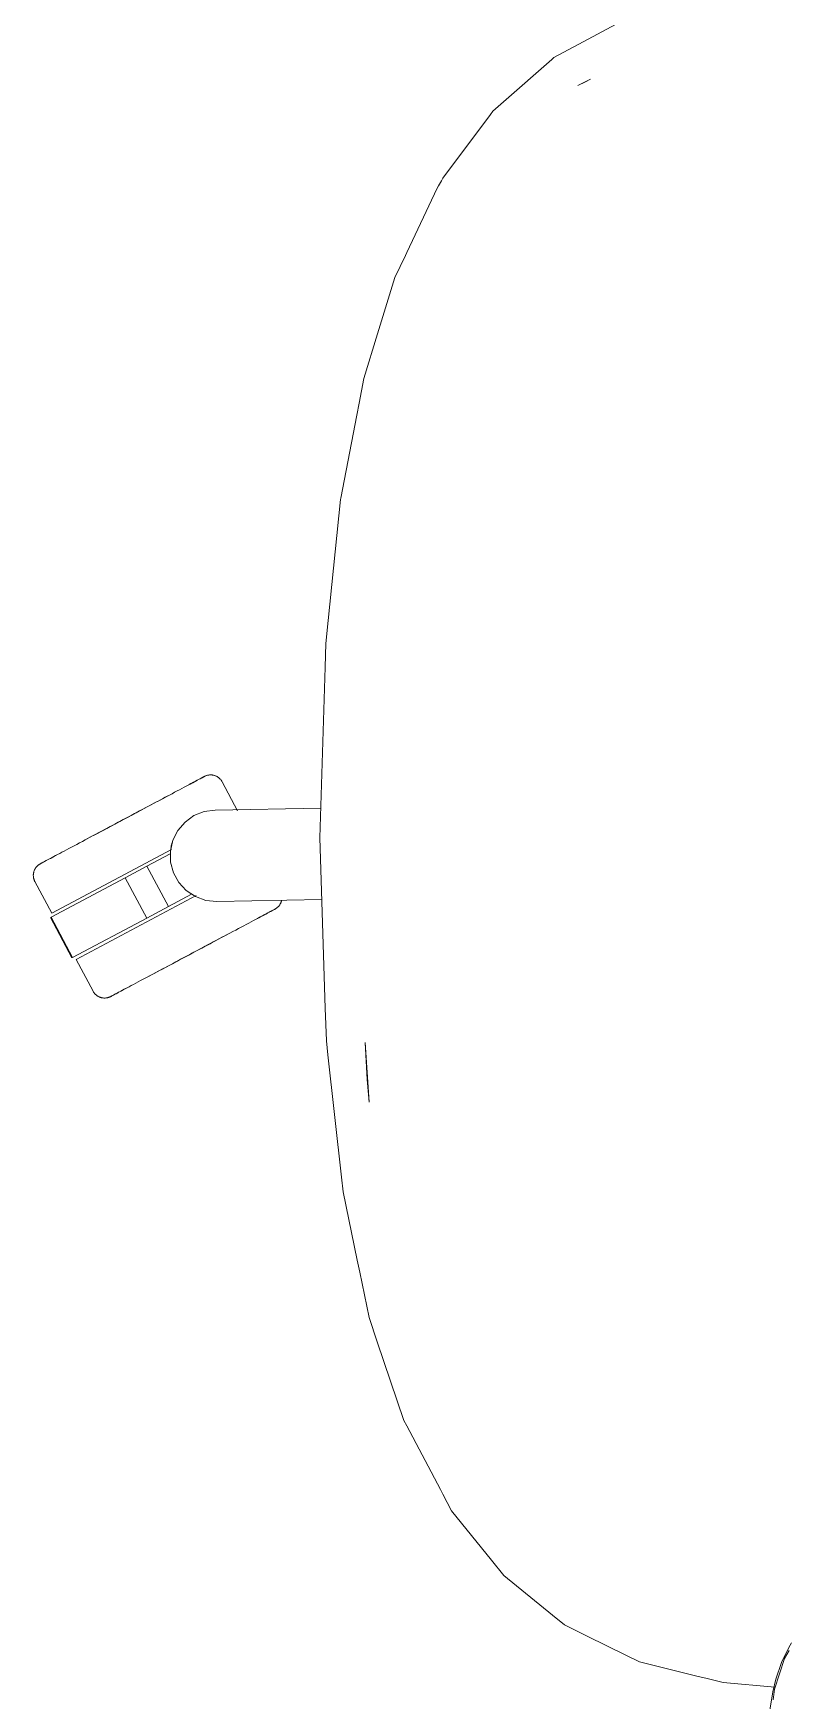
# Model space of a CAD drawing. Header units: millimetres. Extents: x 79795 to 317870, y -36033 to 97293.
# Drawn here: x 202034 to 202266, y 30466 to 30977 of the extents above; entities that cross this region are included whole.
import ezdxf

# ---------------------------------------------------------------- set-up
doc = ezdxf.new("R2010")
doc.units = ezdxf.units.MM
doc.header["$MEASUREMENT"] = 0
doc.layers.add('G-IMPT', color=8, linetype='CONTINUOUS', lineweight=9)
doc.layers.add('I-FURN', color=8, linetype='CONTINUOUS', lineweight=9)

msp = doc.modelspace()

# ---------------------------------------------------------------- linework, layer by layer
at = {"layer": 'G-IMPT'}
for p, q in [((202215.21, 30980.95), (202203.98, 30974.93)), ((202203.98, 30974.93), (202193.54, 30969.35)), ((202178.09, 30955.75), (202192.87, 30968.76)), ((202192.87, 30968.76), (202193.54, 30969.35)), ((202200.84, 30960.74), (202204.73, 30962.7)), ((202200.84, 30960.74), (202203.14, 30961.92)), ((202203.14, 30961.92), (202204.73, 30962.7)), ((202178.09, 30955.75), (202174.83, 30952.88)), ((202159.54, 30932.41), (202174.11, 30951.91)), ((202174.11, 30951.91), (202174.83, 30952.88)), ((202157.71, 30929.35), (202148.45, 30909.71)), ((202157.71, 30929.35), (202158.13, 30930.06)), ((202159.08, 30931.64), (202158.13, 30930.06)), ((202159.54, 30932.41), (202159.08, 30931.64)), ((202144.82, 30902.03), (202148.01, 30908.79)), ((202148.45, 30909.71), (202148.01, 30908.79)), ((202144.82, 30902.03), (202139.5, 30884.76)), ((202139.5, 30884.76), (202135.31, 30871.15)), ((202135.31, 30871.15), (202133.85, 30863.55)), ((202133.15, 30859.88), (202133.85, 30863.55)), ((202133.15, 30859.88), (202128.28, 30834.51)), ((202128.19, 30834.04), (202124.37, 30797.05)), ((202128.19, 30834.04), (202128.28, 30834.51)), ((202124.37, 30797.05), (202123.64, 30789.98)), ((202123.41, 30782.73), (202123.64, 30789.98)), ((202121.8, 30730.56), (202123.41, 30782.73)), ((202123.5, 30678.38), (202121.8, 30730.56)), ((202123.5, 30678.38), (202123.82, 30668.44)), ((202124.31, 30664.07), (202123.82, 30668.44)), ((202124.31, 30664.07), (202128.43, 30626.62)), ((202135.7, 30667.9), (202136.95, 30649.62)), ((202135.7, 30667.9), (202136.34, 30656.57)), ((202136.95, 30649.62), (202136.34, 30656.57)), ((202128.92, 30622.2), (202128.43, 30626.62)), ((202133.27, 30601.26), (202128.92, 30622.2)), ((202133.27, 30601.26), (202134.03, 30597.58)), ((202134.03, 30597.58), (202136.9, 30583.76)), ((202139.42, 30576.32), (202136.9, 30583.76)), ((202139.42, 30576.32), (202147.57, 30552.23)), ((202148.45, 30550.57), (202147.57, 30552.23)), ((202158.74, 30531.06), (202148.45, 30550.57)), ((202158.74, 30531.06), (202159.47, 30529.69)), ((202162.18, 30524.56), (202159.47, 30529.69)), ((202162.18, 30524.56), (202174.38, 30509.42)), ((202178.15, 30504.76), (202174.38, 30509.42)), ((202193.09, 30492.59), (202178.15, 30504.76)), ((202193.09, 30492.59), (202196.75, 30489.62)), ((202196.75, 30489.62), (202203.91, 30486.09)), ((202215.38, 30480.45), (202203.91, 30486.09)), ((202215.38, 30480.45), (202219.74, 30478.3)), ((202263.26, 30478.12), (202265.46, 30482.76)), ((202264.12, 30479.34), (202265.59, 30481.79)), ((202265.46, 30482.76), (202266.27, 30484.13)), ((202219.74, 30478.3), (202237.68, 30473.89)), ((202261.09, 30469.95), (202264.12, 30479.34)), ((202261.52, 30473.04), (202263.26, 30478.12)), ((202237.68, 30473.89), (202240.06, 30473.31)), ((202245.35, 30472.01), (202240.06, 30473.31)), ((202261.22, 30470.57), (202245.35, 30472.01)), ((202261.52, 30473.04), (202260.54, 30469.11)), ((202260.63, 30466.66), (202261.09, 30469.95)), ((202260.54, 30469.11), (202259.42, 30462.35))]:
    msp.add_line(p, q, dxfattribs=at)
at = {"layer": 'I-FURN'}
for p, q in [((202078.85, 30745.26), (202078.11, 30744.87)), ((202079.56, 30745.64), (202078.85, 30745.26)), ((202080.23, 30746), (202079.56, 30745.64)), ((202080.88, 30746.34), (202080.23, 30746)), ((202081.5, 30746.67), (202080.88, 30746.34)), ((202082.08, 30746.98), (202081.5, 30746.67)), ((202081.77, 30746.81), (202082.34, 30747.12)), ((202082.63, 30747.27), (202082.08, 30746.98)), ((202082.34, 30747.12), (202082.88, 30747.4)), ((202083.15, 30747.55), (202082.63, 30747.27)), ((202082.88, 30747.4), (202083.38, 30747.67)), ((202083.63, 30747.8), (202083.15, 30747.55)), ((202083.38, 30747.67), (202083.84, 30747.91)), ((202084.08, 30748.04), (202083.63, 30747.8)), ((202083.84, 30747.91), (202084.27, 30748.14)), ((202084.49, 30748.26), (202084.08, 30748.04)), ((202084.27, 30748.14), (202084.66, 30748.35)), ((202084.86, 30748.46), (202084.49, 30748.26)), ((202084.66, 30748.35), (202085.02, 30748.54)), ((202085.2, 30748.63), (202084.86, 30748.46)), ((202085.02, 30748.54), (202085.34, 30748.71)), ((202085.49, 30748.79), (202085.2, 30748.63)), ((202085.34, 30748.71), (202085.62, 30748.86)), ((202085.75, 30748.93), (202085.49, 30748.79)), ((202085.62, 30748.86), (202085.86, 30748.99)), ((202085.97, 30749.05), (202085.75, 30748.93)), ((202085.86, 30748.99), (202086.06, 30749.09)), ((202086.15, 30749.14), (202085.97, 30749.05)), ((202086.06, 30749.09), (202086.22, 30749.18)), ((202086.29, 30749.22), (202086.15, 30749.14)), ((202086.22, 30749.18), (202086.34, 30749.24)), ((202086.39, 30749.27), (202086.29, 30749.22)), ((202086.34, 30749.24), (202086.43, 30749.29)), ((202086.45, 30749.3), (202086.39, 30749.27)), ((202086.43, 30749.29), (202086.47, 30749.31)), ((202086.47, 30749.31), (202086.45, 30749.3)), ((202086.47, 30749.31), (202086.62, 30749.39)), ((202086.47, 30749.31), (202086.47, 30749.31)), ((202086.62, 30749.39), (202086.76, 30749.45)), ((202086.76, 30749.45), (202086.91, 30749.51)), ((202086.91, 30749.51), (202087.06, 30749.57)), ((202087.06, 30749.57), (202087.22, 30749.62)), ((202087.22, 30749.62), (202087.37, 30749.66)), ((202087.37, 30749.66), (202087.53, 30749.7)), ((202087.53, 30749.7), (202087.69, 30749.73)), ((202087.69, 30749.73), (202087.85, 30749.75)), ((202087.85, 30749.75), (202088.01, 30749.77)), ((202088.01, 30749.77), (202088.17, 30749.78)), ((202088.17, 30749.78), (202088.33, 30749.78)), ((202088.33, 30749.78), (202088.49, 30749.78)), ((202088.49, 30749.78), (202088.65, 30749.77)), ((202088.65, 30749.77), (202088.81, 30749.76)), ((202088.81, 30749.76), (202088.97, 30749.74)), ((202088.97, 30749.74), (202089.13, 30749.71)), ((202089.13, 30749.71), (202089.29, 30749.68)), ((202089.29, 30749.68), (202089.45, 30749.64)), ((202089.45, 30749.64), (202089.6, 30749.59)), ((202089.6, 30749.59), (202089.75, 30749.54)), ((202089.75, 30749.54), (202089.9, 30749.48)), ((202089.9, 30749.48), (202090.05, 30749.42)), ((202090.05, 30749.42), (202090.2, 30749.35)), ((202090.2, 30749.35), (202090.34, 30749.27)), ((202090.34, 30749.27), (202090.48, 30749.19)), ((202090.48, 30749.19), (202090.61, 30749.1)), ((202090.61, 30749.1), (202090.74, 30749.01)), ((202090.74, 30749.01), (202090.87, 30748.91)), ((202090.87, 30748.91), (202091, 30748.81)), ((202091, 30748.81), (202091.12, 30748.7)), ((202091.12, 30748.7), (202091.23, 30748.59)), ((202091.23, 30748.59), (202091.34, 30748.47)), ((202091.34, 30748.47), (202091.45, 30748.35)), ((202091.45, 30748.35), (202091.55, 30748.22)), ((202091.55, 30748.22), (202091.65, 30748.09)), ((202091.65, 30748.09), (202091.74, 30747.96)), ((202091.74, 30747.96), (202091.82, 30747.83)), ((202091.82, 30747.83), (202091.9, 30747.69)), ((202091.9, 30747.69), (202091.92, 30747.65)), ((202096.62, 30738.81), (202091.92, 30747.65)), ((202068.02, 30739.5), (202068.98, 30740.01)), ((202069.5, 30740.29), (202068.54, 30739.78)), ((202068.98, 30740.01), (202069.94, 30740.52)), ((202070.44, 30740.79), (202069.5, 30740.29)), ((202069.94, 30740.52), (202070.87, 30741.02)), ((202071.37, 30741.29), (202070.44, 30740.79)), ((202070.87, 30741.02), (202071.8, 30741.51)), ((202072.29, 30741.77), (202071.37, 30741.29)), ((202071.8, 30741.51), (202072.7, 30741.99)), ((202073.18, 30742.25), (202072.29, 30741.77)), ((202072.7, 30741.99), (202073.59, 30742.46)), ((202074.06, 30742.71), (202073.18, 30742.25)), ((202073.59, 30742.46), (202074.46, 30742.92)), ((202074.92, 30743.17), (202074.06, 30742.71)), ((202074.46, 30742.92), (202075.3, 30743.37)), ((202075.75, 30743.61), (202074.92, 30743.17)), ((202076.56, 30744.04), (202075.75, 30743.61)), ((202077.35, 30744.46), (202076.56, 30744.04)), ((202078.11, 30744.87), (202077.35, 30744.46)), ((202059.6, 30735.02), (202058.6, 30734.49)), ((202059.06, 30734.74), (202060.06, 30735.27)), ((202060.6, 30735.56), (202059.6, 30735.02)), ((202060.06, 30735.27), (202061.06, 30735.8)), ((202061.61, 30736.09), (202060.6, 30735.56)), ((202061.06, 30735.8), (202062.07, 30736.34)), ((202062.61, 30736.63), (202061.61, 30736.09)), ((202062.07, 30736.34), (202063.07, 30736.87)), ((202063.61, 30737.16), (202062.61, 30736.63)), ((202063.07, 30736.87), (202064.08, 30737.4)), ((202064.61, 30737.69), (202063.61, 30737.16)), ((202064.08, 30737.4), (202065.07, 30737.93)), ((202065.61, 30738.22), (202064.61, 30737.69)), ((202065.07, 30737.93), (202066.06, 30738.46)), ((202066.6, 30738.74), (202065.61, 30738.22)), ((202066.06, 30738.46), (202067.05, 30738.98)), ((202067.57, 30739.26), (202066.6, 30738.74)), ((202067.05, 30738.98), (202068.02, 30739.5)), ((202068.54, 30739.78), (202067.57, 30739.26)), ((202078.33, 30732.78), (202080.52, 30735.34)), ((202080.52, 30735.34), (202083.26, 30737.31)), ((202083.26, 30737.31), (202086.39, 30738.56)), ((202086.39, 30738.56), (202089.74, 30739.02)), ((202089.74, 30739.02), (202122.08, 30739.59)), ((202049.97, 30729.9), (202049.08, 30729.43)), ((202050.87, 30730.39), (202049.97, 30729.9)), ((202050.38, 30730.12), (202051.3, 30730.61)), ((202051.8, 30730.88), (202050.87, 30730.39)), ((202051.3, 30730.61), (202052.23, 30731.1)), ((202052.73, 30731.37), (202051.8, 30730.88)), ((202052.23, 30731.1), (202053.17, 30731.61)), ((202053.69, 30731.88), (202052.73, 30731.37)), ((202053.17, 30731.61), (202054.13, 30732.12)), ((202054.65, 30732.39), (202053.69, 30731.88)), ((202054.13, 30732.12), (202055.1, 30732.63)), ((202055.62, 30732.91), (202054.65, 30732.39)), ((202055.1, 30732.63), (202056.08, 30733.15)), ((202056.61, 30733.43), (202055.62, 30732.91)), ((202056.08, 30733.15), (202057.06, 30733.68)), ((202057.6, 30733.96), (202056.61, 30733.43)), ((202057.06, 30733.68), (202058.06, 30734.2)), ((202058.6, 30734.49), (202057.6, 30733.96)), ((202058.06, 30734.2), (202059.06, 30734.74)), ((202076.06, 30726.48), (202076.81, 30729.77)), ((202076.81, 30729.77), (202078.33, 30732.78)), ((202039.52, 30724.35), (202040.04, 30724.62)), ((202039.68, 30707.45), (202076.4, 30726.97)), ((202040.33, 30724.78), (202039.8, 30724.49)), ((202040.04, 30724.62), (202040.59, 30724.92)), ((202040.9, 30725.08), (202040.33, 30724.78)), ((202040.59, 30724.92), (202041.17, 30725.23)), ((202041.5, 30725.4), (202040.9, 30725.08)), ((202042.14, 30725.74), (202041.5, 30725.4)), ((202042.8, 30726.09), (202042.14, 30725.74)), ((202043.49, 30726.46), (202042.8, 30726.09)), ((202044.22, 30726.84), (202043.49, 30726.46)), ((202044.97, 30727.24), (202044.22, 30726.84)), ((202045.74, 30727.66), (202044.97, 30727.24)), ((202046.54, 30728.08), (202045.74, 30727.66)), ((202047.37, 30728.52), (202046.54, 30728.08)), ((202048.21, 30728.97), (202047.37, 30728.52)), ((202049.08, 30729.43), (202048.21, 30728.97)), ((202068.85, 30721.82), (202075.99, 30725.62)), ((202076.12, 30723.1), (202076.06, 30726.48)), ((202034.09, 30719.47), (202034.11, 30719.63)), ((202034.11, 30719.63), (202034.13, 30719.79)), ((202034.13, 30719.79), (202034.17, 30719.95)), ((202034.17, 30719.95), (202034.21, 30720.1)), ((202034.21, 30720.1), (202034.25, 30720.26)), ((202034.25, 30720.26), (202034.31, 30720.41)), ((202034.31, 30720.41), (202034.36, 30720.56)), ((202034.36, 30720.56), (202034.43, 30720.71)), ((202034.43, 30720.71), (202034.5, 30720.85)), ((202034.5, 30720.85), (202034.58, 30721)), ((202034.58, 30721), (202034.66, 30721.13)), ((202034.66, 30721.13), (202034.74, 30721.27)), ((202034.74, 30721.27), (202034.84, 30721.4)), ((202034.84, 30721.4), (202034.93, 30721.53)), ((202034.93, 30721.53), (202035.04, 30721.65)), ((202035.04, 30721.65), (202035.15, 30721.77)), ((202035.15, 30721.77), (202035.26, 30721.89)), ((202035.26, 30721.89), (202035.37, 30722)), ((202035.37, 30722), (202035.5, 30722.11)), ((202035.5, 30722.11), (202035.62, 30722.21)), ((202035.62, 30722.21), (202035.75, 30722.3)), ((202035.75, 30722.3), (202035.88, 30722.4)), ((202035.88, 30722.4), (202036.02, 30722.48)), ((202036.02, 30722.48), (202036.16, 30722.56)), ((202036.16, 30722.56), (202036.2, 30722.58)), ((202036.25, 30722.61), (202036.2, 30722.58)), ((202036.2, 30722.58), (202036.22, 30722.59)), ((202036.2, 30722.58), (202036.2, 30722.58)), ((202036.22, 30722.59), (202036.28, 30722.62)), ((202036.33, 30722.65), (202036.25, 30722.61)), ((202036.28, 30722.62), (202036.38, 30722.68)), ((202036.45, 30722.72), (202036.33, 30722.65)), ((202036.38, 30722.68), (202036.52, 30722.75)), ((202036.61, 30722.8), (202036.45, 30722.72)), ((202036.52, 30722.75), (202036.7, 30722.85)), ((202036.81, 30722.91), (202036.61, 30722.8)), ((202036.7, 30722.85), (202036.92, 30722.96)), ((202037.05, 30723.04), (202036.81, 30722.91)), ((202036.92, 30722.96), (202037.18, 30723.1)), ((202037.33, 30723.19), (202037.05, 30723.04)), ((202037.18, 30723.1), (202037.47, 30723.26)), ((202037.65, 30723.35), (202037.33, 30723.19)), ((202037.47, 30723.26), (202037.81, 30723.44)), ((202038.01, 30723.54), (202037.65, 30723.35)), ((202037.81, 30723.44), (202038.18, 30723.64)), ((202038.4, 30723.75), (202038.01, 30723.54)), ((202038.18, 30723.64), (202038.59, 30723.85)), ((202038.83, 30723.98), (202038.4, 30723.75)), ((202038.59, 30723.85), (202039.04, 30724.09)), ((202039.29, 30724.23), (202038.83, 30723.98)), ((202039.04, 30724.09), (202039.52, 30724.35)), ((202039.8, 30724.49), (202039.29, 30724.23)), ((202062.21, 30718.29), (202068.85, 30721.82)), ((202075.42, 30709.46), (202068.85, 30721.82)), ((202076.98, 30719.84), (202076.12, 30723.1)), ((202078.6, 30716.88), (202076.98, 30719.84)), ((202034.06, 30719.15), (202034.07, 30719.31)), ((202034.06, 30718.99), (202034.06, 30719.15)), ((202034.07, 30718.83), (202034.06, 30718.99)), ((202034.07, 30719.31), (202034.09, 30719.47)), ((202034.08, 30718.67), (202034.07, 30718.83)), ((202034.09, 30718.51), (202034.08, 30718.67)), ((202034.12, 30718.35), (202034.09, 30718.51)), ((202034.15, 30718.19), (202034.12, 30718.35)), ((202034.18, 30718.03), (202034.15, 30718.19)), ((202034.23, 30717.88), (202034.18, 30718.03)), ((202034.28, 30717.72), (202034.23, 30717.88)), ((202034.33, 30717.57), (202034.28, 30717.72)), ((202034.39, 30717.42), (202034.33, 30717.57)), ((202034.46, 30717.28), (202034.39, 30717.42)), ((202034.53, 30717.13), (202034.46, 30717.28)), ((202034.53, 30717.13), (202039.68, 30707.45)), ((202039.5, 30706.21), (202062.21, 30718.29)), ((202068.78, 30705.93), (202062.21, 30718.29)), ((202080.88, 30714.4), (202078.6, 30716.88)), ((202083.69, 30712.53), (202080.88, 30714.4)), ((202047.19, 30693.32), (202083.94, 30712.86)), ((202075.42, 30709.46), (202068.78, 30705.93)), ((202082.56, 30713.26), (202075.42, 30709.46)), ((202086.87, 30711.39), (202083.69, 30712.53)), ((202090.22, 30711.04), (202086.87, 30711.39)), ((202122.41, 30711.6), (202090.22, 30711.04)), ((202108.89, 30709.28), (202108.77, 30709.17)), ((202109.01, 30709.39), (202108.89, 30709.28)), ((202109.12, 30709.51), (202109.01, 30709.39)), ((202109.23, 30709.63), (202109.12, 30709.51)), ((202109.33, 30709.75), (202109.23, 30709.63)), ((202109.43, 30709.88), (202109.33, 30709.75)), ((202109.52, 30710.01), (202109.43, 30709.88)), ((202109.61, 30710.15), (202109.52, 30710.01)), ((202109.69, 30710.28), (202109.61, 30710.15)), ((202109.77, 30710.43), (202109.69, 30710.28)), ((202109.84, 30710.57), (202109.77, 30710.43)), ((202109.9, 30710.72), (202109.84, 30710.57)), ((202109.96, 30710.87), (202109.9, 30710.72)), ((202110.01, 30711.02), (202109.96, 30710.87)), ((202110.06, 30711.18), (202110.01, 30711.02)), ((202110.1, 30711.33), (202110.06, 30711.18)), ((202039.33, 30706.12), (202045.9, 30693.76)), ((202046.07, 30693.85), (202039.5, 30706.21)), ((202068.78, 30705.93), (202046.07, 30693.85)), ((202099.3, 30704.04), (202100.05, 30704.43)), ((202100.05, 30704.43), (202100.77, 30704.82)), ((202100.77, 30704.82), (202101.47, 30705.19)), ((202101.47, 30705.19), (202102.13, 30705.54)), ((202102.13, 30705.54), (202102.77, 30705.88)), ((202102.77, 30705.88), (202103.37, 30706.2)), ((202103.68, 30706.36), (202103.09, 30706.05)), ((202103.37, 30706.2), (202103.94, 30706.5)), ((202104.23, 30706.66), (202103.68, 30706.36)), ((202103.94, 30706.5), (202104.47, 30706.78)), ((202104.75, 30706.93), (202104.23, 30706.66)), ((202104.47, 30706.78), (202104.97, 30707.05)), ((202105.23, 30707.19), (202104.75, 30706.93)), ((202104.97, 30707.05), (202105.44, 30707.3)), ((202105.67, 30707.42), (202105.23, 30707.19)), ((202105.44, 30707.3), (202105.87, 30707.53)), ((202106.08, 30707.64), (202105.67, 30707.42)), ((202105.87, 30707.53), (202106.26, 30707.74)), ((202106.46, 30707.84), (202106.08, 30707.64)), ((202106.26, 30707.74), (202106.62, 30707.93)), ((202106.79, 30708.02), (202106.46, 30707.84)), ((202106.62, 30707.93), (202106.93, 30708.09)), ((202107.09, 30708.18), (202106.79, 30708.02)), ((202106.93, 30708.09), (202107.21, 30708.24)), ((202107.35, 30708.31), (202107.09, 30708.18)), ((202107.21, 30708.24), (202107.45, 30708.37)), ((202107.57, 30708.43), (202107.35, 30708.31)), ((202107.45, 30708.37), (202107.66, 30708.48)), ((202107.75, 30708.53), (202107.57, 30708.43)), ((202107.66, 30708.48), (202107.82, 30708.56)), ((202107.89, 30708.6), (202107.75, 30708.53)), ((202107.82, 30708.56), (202107.94, 30708.63)), ((202107.99, 30708.65), (202107.89, 30708.6)), ((202107.94, 30708.63), (202108.02, 30708.67)), ((202108.05, 30708.69), (202107.99, 30708.65)), ((202108.02, 30708.67), (202108.06, 30708.69)), ((202108.07, 30708.7), (202108.05, 30708.69)), ((202108.06, 30708.69), (202108.07, 30708.7)), ((202108.11, 30708.72), (202108.07, 30708.7)), ((202108.25, 30708.8), (202108.11, 30708.72)), ((202108.38, 30708.88), (202108.25, 30708.8)), ((202108.52, 30708.97), (202108.38, 30708.88)), ((202108.65, 30709.07), (202108.52, 30708.97)), ((202108.77, 30709.17), (202108.65, 30709.07)), ((202090.14, 30699.16), (202089.17, 30698.65)), ((202089.62, 30698.89), (202090.58, 30699.4)), ((202091.1, 30699.67), (202090.14, 30699.16)), ((202090.58, 30699.4), (202091.53, 30699.91)), ((202092.04, 30700.18), (202091.1, 30699.67)), ((202091.53, 30699.91), (202092.47, 30700.4)), ((202092.97, 30700.67), (202092.04, 30700.18)), ((202092.47, 30700.4), (202093.39, 30700.89)), ((202093.88, 30701.16), (202092.97, 30700.67)), ((202093.39, 30700.89), (202094.3, 30701.38)), ((202094.3, 30701.38), (202095.19, 30701.85)), ((202095.19, 30701.85), (202096.05, 30702.31)), ((202096.05, 30702.31), (202096.9, 30702.76)), ((202096.9, 30702.76), (202097.72, 30703.2)), ((202097.72, 30703.2), (202098.53, 30703.62)), ((202098.53, 30703.62), (202099.3, 30704.04)), ((202079.65, 30693.59), (202080.65, 30694.12)), ((202081.19, 30694.41), (202080.19, 30693.88)), ((202080.65, 30694.12), (202081.66, 30694.65)), ((202082.2, 30694.94), (202081.19, 30694.41)), ((202081.66, 30694.65), (202082.66, 30695.19)), ((202083.2, 30695.48), (202082.2, 30694.94)), ((202082.66, 30695.19), (202083.67, 30695.72)), ((202084.21, 30696.01), (202083.2, 30695.48)), ((202083.67, 30695.72), (202084.67, 30696.26)), ((202085.21, 30696.54), (202084.21, 30696.01)), ((202084.67, 30696.26), (202085.67, 30696.79)), ((202086.21, 30697.08), (202085.21, 30696.54)), ((202085.67, 30696.79), (202086.67, 30697.32)), ((202087.2, 30697.6), (202086.21, 30697.08)), ((202086.67, 30697.32), (202087.66, 30697.85)), ((202088.19, 30698.13), (202087.2, 30697.6)), ((202087.66, 30697.85), (202088.64, 30698.37)), ((202089.17, 30698.65), (202088.19, 30698.13)), ((202088.64, 30698.37), (202089.62, 30698.89)), ((202047.19, 30693.32), (202052.34, 30683.63)), ((202070.21, 30688.57), (202071.08, 30689.03)), ((202071.56, 30689.29), (202070.68, 30688.82)), ((202071.08, 30689.03), (202071.98, 30689.51)), ((202072.47, 30689.77), (202071.56, 30689.29)), ((202071.98, 30689.51), (202072.89, 30689.99)), ((202073.39, 30690.26), (202072.47, 30689.77)), ((202072.89, 30689.99), (202073.82, 30690.49)), ((202074.33, 30690.76), (202073.39, 30690.26)), ((202073.82, 30690.49), (202074.77, 30690.99)), ((202075.28, 30691.26), (202074.33, 30690.76)), ((202074.77, 30690.99), (202075.72, 30691.5)), ((202076.25, 30691.78), (202075.28, 30691.26)), ((202075.72, 30691.5), (202076.69, 30692.01)), ((202077.22, 30692.3), (202076.25, 30691.78)), ((202076.69, 30692.01), (202077.67, 30692.54)), ((202078.2, 30692.82), (202077.22, 30692.3)), ((202077.67, 30692.54), (202078.66, 30693.06)), ((202079.19, 30693.35), (202078.2, 30692.82)), ((202078.66, 30693.06), (202079.65, 30693.59)), ((202080.19, 30693.88), (202079.19, 30693.35)), ((202061.39, 30683.88), (202060.89, 30683.61)), ((202061.12, 30683.73), (202061.63, 30684.01)), ((202061.93, 30684.16), (202061.39, 30683.88)), ((202061.63, 30684.01), (202062.18, 30684.3)), ((202062.5, 30684.47), (202061.93, 30684.16)), ((202062.18, 30684.3), (202062.77, 30684.61)), ((202062.77, 30684.61), (202063.39, 30684.94)), ((202063.39, 30684.94), (202064.03, 30685.28)), ((202064.03, 30685.28), (202064.71, 30685.64)), ((202064.71, 30685.64), (202065.42, 30686.02)), ((202065.42, 30686.02), (202066.15, 30686.41)), ((202066.15, 30686.41), (202066.92, 30686.82)), ((202066.92, 30686.82), (202067.7, 30687.23)), ((202067.7, 30687.23), (202068.51, 30687.67)), ((202068.51, 30687.67), (202069.35, 30688.11)), ((202069.81, 30688.35), (202068.96, 30687.9)), ((202069.35, 30688.11), (202070.21, 30688.57)), ((202070.68, 30688.82), (202069.81, 30688.35)), ((202052.36, 30683.59), (202052.34, 30683.63)), ((202052.44, 30683.45), (202052.36, 30683.59)), ((202052.53, 30683.32), (202052.44, 30683.45)), ((202052.62, 30683.18), (202052.53, 30683.32)), ((202052.72, 30683.06), (202052.62, 30683.18)), ((202052.82, 30682.93), (202052.72, 30683.06)), ((202052.92, 30682.81), (202052.82, 30682.93)), ((202053.04, 30682.69), (202052.92, 30682.81)), ((202053.15, 30682.58), (202053.04, 30682.69)), ((202053.27, 30682.47), (202053.15, 30682.58)), ((202053.4, 30682.37), (202053.27, 30682.47)), ((202053.52, 30682.27), (202053.4, 30682.37)), ((202053.66, 30682.18), (202053.52, 30682.27)), ((202053.79, 30682.09), (202053.66, 30682.18)), ((202053.93, 30682.01), (202053.79, 30682.09)), ((202054.07, 30681.93), (202053.93, 30682.01)), ((202054.22, 30681.86), (202054.07, 30681.93)), ((202054.36, 30681.8), (202054.22, 30681.86)), ((202054.52, 30681.74), (202054.36, 30681.8)), ((202054.67, 30681.69), (202054.52, 30681.74)), ((202054.82, 30681.64), (202054.67, 30681.69)), ((202054.98, 30681.6), (202054.82, 30681.64)), ((202055.14, 30681.57), (202054.98, 30681.6)), ((202055.29, 30681.54), (202055.14, 30681.57)), ((202055.45, 30681.52), (202055.29, 30681.54)), ((202055.61, 30681.5), (202055.45, 30681.52)), ((202055.78, 30681.5), (202055.61, 30681.5)), ((202055.94, 30681.49), (202055.78, 30681.5)), ((202056.1, 30681.5), (202055.94, 30681.49)), ((202056.26, 30681.51), (202056.1, 30681.5)), ((202056.42, 30681.53), (202056.26, 30681.51)), ((202056.58, 30681.55), (202056.42, 30681.53)), ((202056.74, 30681.58), (202056.58, 30681.55)), ((202056.89, 30681.62), (202056.74, 30681.58)), ((202057.05, 30681.66), (202056.89, 30681.62)), ((202057.2, 30681.71), (202057.05, 30681.66)), ((202057.35, 30681.77), (202057.2, 30681.71)), ((202057.5, 30681.83), (202057.35, 30681.77)), ((202057.65, 30681.89), (202057.5, 30681.83)), ((202057.79, 30681.97), (202057.65, 30681.89)), ((202057.79, 30681.97), (202057.81, 30681.98)), ((202057.8, 30681.97), (202057.79, 30681.97)), ((202057.84, 30681.99), (202057.8, 30681.97)), ((202057.81, 30681.98), (202057.87, 30682.01)), ((202057.92, 30682.04), (202057.84, 30681.99)), ((202057.87, 30682.01), (202057.97, 30682.06)), ((202058.05, 30682.1), (202057.92, 30682.04)), ((202057.97, 30682.06), (202058.12, 30682.14)), ((202058.21, 30682.19), (202058.05, 30682.1)), ((202058.12, 30682.14), (202058.3, 30682.23)), ((202058.41, 30682.29), (202058.21, 30682.19)), ((202058.3, 30682.23), (202058.51, 30682.35)), ((202058.65, 30682.42), (202058.41, 30682.29)), ((202058.51, 30682.35), (202058.77, 30682.49)), ((202058.93, 30682.57), (202058.65, 30682.42)), ((202058.77, 30682.49), (202059.07, 30682.64)), ((202059.25, 30682.74), (202058.93, 30682.57)), ((202059.07, 30682.64), (202059.41, 30682.82)), ((202059.6, 30682.93), (202059.25, 30682.74)), ((202059.41, 30682.82), (202059.78, 30683.02)), ((202060, 30683.14), (202059.6, 30682.93)), ((202059.78, 30683.02), (202060.19, 30683.24)), ((202060.42, 30683.37), (202060, 30683.14)), ((202060.19, 30683.24), (202060.63, 30683.48)), ((202060.89, 30683.61), (202060.42, 30683.37)), ((202060.63, 30683.48), (202061.12, 30683.73))]:
    msp.add_line(p, q, dxfattribs=at)
msp.add_arc((202089.79, 30725.03), 13.81, 162.664, 167.6527, dxfattribs=at)
msp.add_open_spline([(202076.18, 30727.39), (202076.26, 30727.82), (202076.36, 30728.25), (202076.48, 30728.67)], degree=3, dxfattribs=at)

doc.saveas('drawing.dxf')
